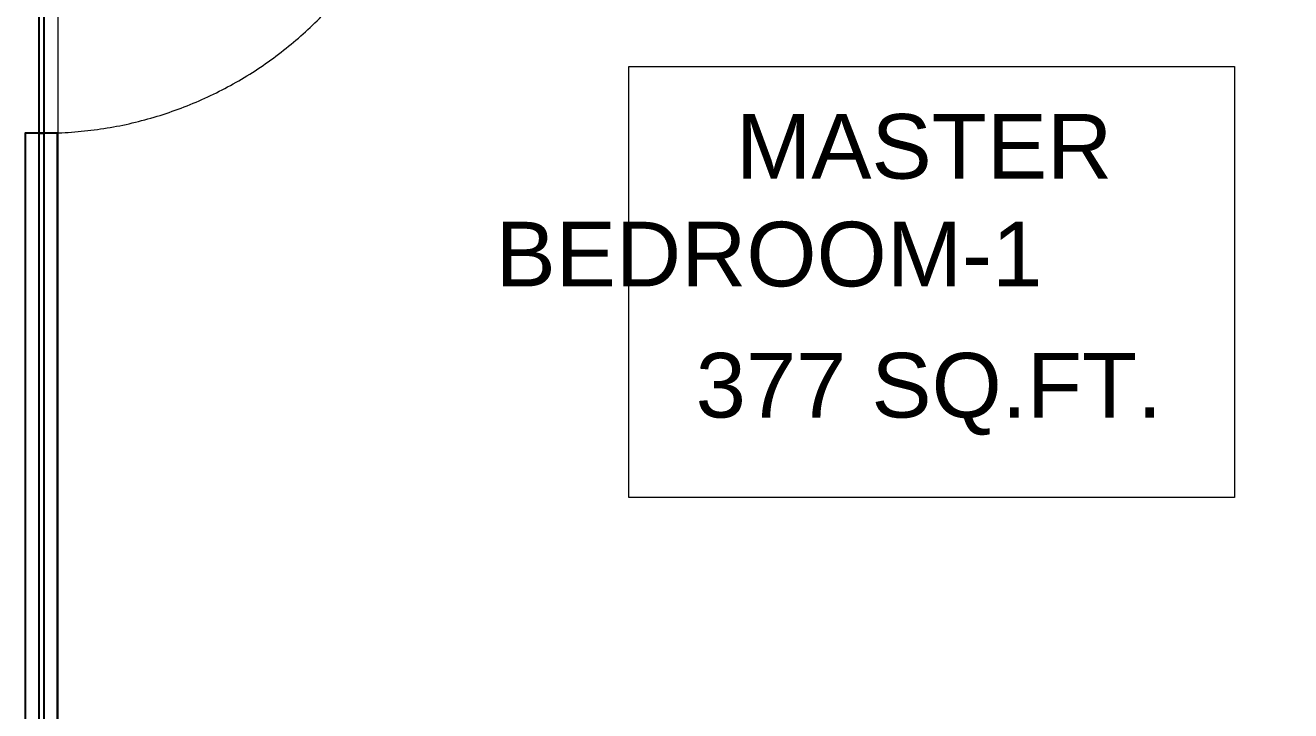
# Model space of a CAD drawing. Header units: inches. Extents: x 16106347 to 16308397, y -515360 to -420631.
# Drawn here: x 16181335 to 16184272, y -500761 to -499170 of the extents above; entities that cross this region are included whole.
import ezdxf

# ---------------------------------------------------------------- set-up
doc = ezdxf.new("R2010")
doc.units = ezdxf.units.IN
doc.header["$LTSCALE"] = 1000
doc.header["$MEASUREMENT"] = 0
doc.linetypes.add('DASHED2', pattern=[0.375, 0.25, -0.125])
for name, color, linetype in [('00', 252, 'Continuous'), ('FURINTURE', 37, 'Continuous'), ('TEXT', 7, 'Continuous')]:
    doc.layers.add(name, color=color, linetype=linetype)
for name, color, linetype, lineweight in [('dim', 251, 'Continuous', 9), ('Dimension', 18, 'Continuous', 5), ('DOOR', 251, 'Continuous', 20), ('GLASS', 140, 'Continuous', 25)]:
    doc.layers.add(name, color=color, linetype=linetype, lineweight=lineweight)
doc.styles.add('ARIAL', font='ARIALN.TTF')

# ---------------------------------------------------------------- blocks, each defined once
blk = doc.blocks.new('masterbedglazing')
at = {"layer": 'DOOR', "linetype": 'DASHED2'}
blk.add_arc((355818.47, -14057.39, 0), 35.97, 269.2034, 330.149, dxfattribs=at)
at = {"layer": 'FURINTURE', "color": 7, "elevation": 0}
blk.add_lwpolyline([(355819.72, -14093.36), (355816.72, -14093.36), (355816.72, -14305.39), (355819.72, -14305.39)], close=True, dxfattribs=at)
at = {"layer": 'GLASS', "elevation": 0}
for points in [[(355818.47, -14057.39), (355817.97, -14057.39), (355817.97, -14093.36), (355818.47, -14093.36)], [(355818.47, -14093.36), (355817.97, -14093.36), (355817.97, -14305.39), (355818.47, -14305.39)]]:
    blk.add_lwpolyline(points, close=True, dxfattribs=at)
blk = doc.blocks.new('zw$8369')
at = {"layer": 'dim', "color": 251, "elevation": 0}
blk.add_lwpolyline([(-688.62, -888.75), (-469.63, -888.75), (-469.63, -640.75), (-688.62, -640.75)], close=True, dxfattribs=at)
at = {"layer": 'Dimension', "color": 251, "elevation": 0}
blk.add_lwpolyline([(-635.62, -670.55), (-579.39, -670.55), (-579.39, -710.57), (-635.62, -710.57)], close=True, dxfattribs=at)
at = {"layer": 'dim', "color": 251, "rotation": 360}
blk.add_blockref('masterbedglazing', (-356508.35, 13416.64, 0), dxfattribs=at)
at = {"layer": 'TEXT', "color": 251, "char_height": 6, "width": 80.1115, "attachment_point": 1, "style": 'ARIAL'}
for s, insert in [('{\\fArial|b0|i0|c0|p34;\\W9.59043; }{\\fArial|b0|i0|c0|p34;\\C1;MASTER }{\\fArial|b0|i0|c0|p34;\\W9.59043; }{\\fArial|b0|i0|c0|p34;\\C1;BEDROOM-1}', (-647.98, -674.95, 0)), ('{\\fArial|b0|i0|c0|p34;\\W7.97971; }{\\fArial|b0|i0|c0|p34;\\C1;377 SQ.FT.}', (-647.98, -697.13, 0))]:
    blk.add_mtext(s, dxfattribs=dict(at, insert=insert))

msp = doc.modelspace()

# ---------------------------------------------------------------- block references
at = {"layer": '00', "color": 1, "linetype": 'Continuous', "xscale": 25, "yscale": 25, "zscale": 25}
msp.add_blockref('zw$8369', (16198625.9, -482502.1, 0), dxfattribs=at)

doc.saveas('drawing.dxf')
